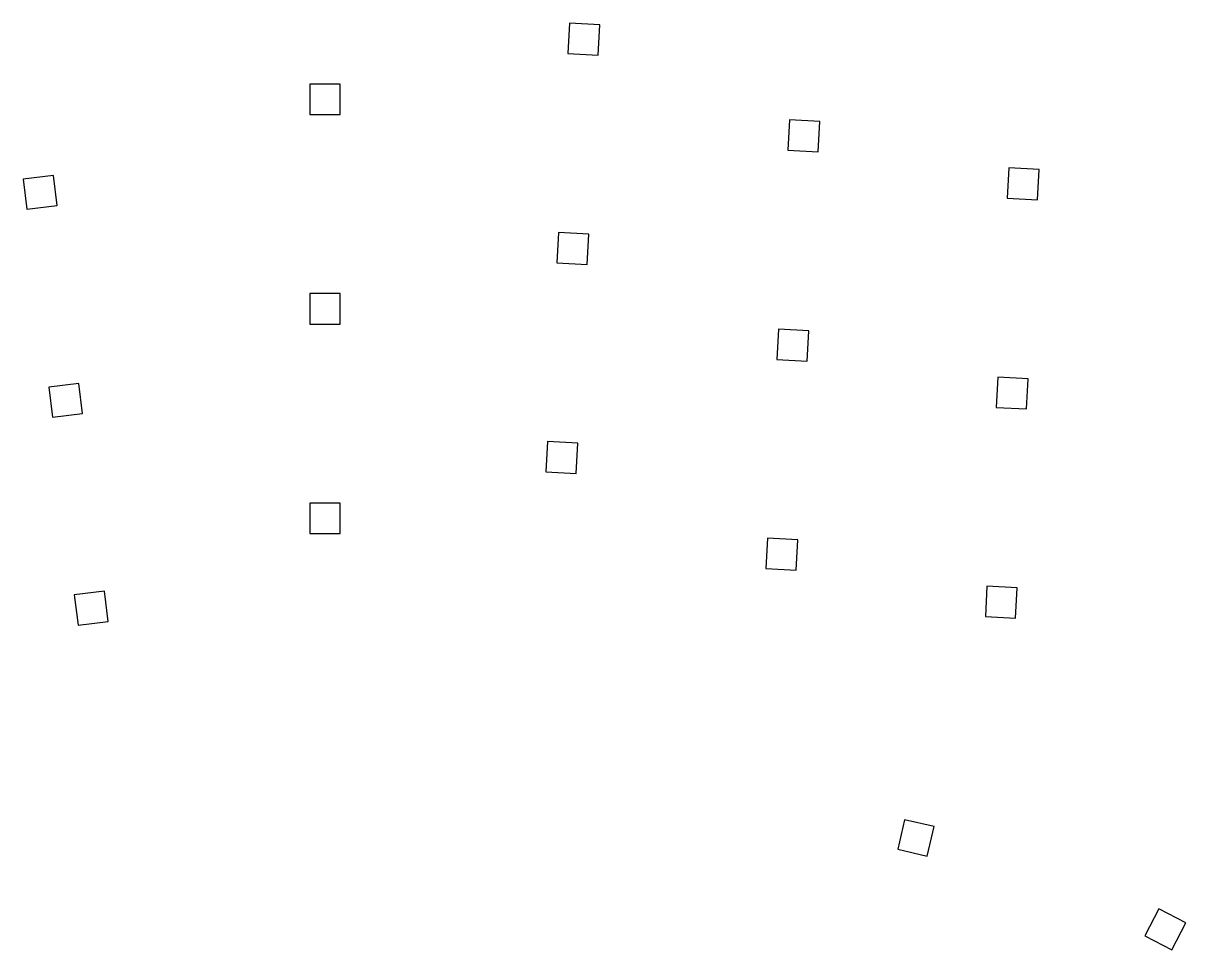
# Model space of a CAD drawing. Header units: millimetres. Extents: x 154.4 to 250.1, y -188.1 to -111.8.
import ezdxf

# ---------------------------------------------------------------- set-up
doc = ezdxf.new("R2010")
doc.units = ezdxf.units.MM

msp = doc.modelspace()

# ---------------------------------------------------------------- linework, layer by layer
for p, q in [((199.364, -111.833), (199.233, -114.33)), ((201.861, -111.964), (199.364, -111.833)), ((201.73, -114.461), (201.861, -111.964)), ((199.233, -114.33), (201.73, -114.461)), ((180.492, -116.85), (177.992, -116.85)), ((177.992, -116.85), (177.992, -119.35)), ((180.492, -119.35), (180.492, -116.85)), ((177.992, -119.35), (180.492, -119.35)), ((217.473, -119.792), (217.342, -122.289)), ((219.969, -119.923), (217.473, -119.792)), ((219.838, -122.419), (219.969, -119.923)), ((217.342, -122.289), (219.838, -122.419)), ((156.884, -124.364), (154.402, -124.669)), ((157.189, -126.846), (156.884, -124.364)), ((235.541, -123.743), (235.41, -126.24)), ((238.037, -123.874), (235.541, -123.743)), ((237.906, -126.371), (238.037, -123.874)), ((154.402, -124.669), (154.707, -127.15)), ((235.41, -126.24), (237.906, -126.371)), ((154.707, -127.15), (157.189, -126.846)), ((198.462, -129.06), (198.331, -131.556)), ((200.958, -129.191), (198.462, -129.06)), ((200.827, -131.687), (200.958, -129.191)), ((198.331, -131.556), (200.827, -131.687)), ((180.492, -134.1), (177.992, -134.1)), ((177.992, -134.1), (177.992, -136.6)), ((180.492, -136.6), (180.492, -134.1)), ((177.992, -136.6), (180.492, -136.6)), ((216.57, -137.018), (216.439, -139.515)), ((219.066, -137.149), (216.57, -137.018)), ((218.936, -139.646), (219.066, -137.149)), ((216.439, -139.515), (218.936, -139.646)), ((158.986, -141.486), (156.505, -141.79)), ((159.291, -143.967), (158.986, -141.486)), ((234.638, -140.969), (234.507, -143.466)), ((237.134, -141.1), (234.638, -140.969)), ((237.004, -143.597), (237.134, -141.1)), ((156.505, -141.79), (156.809, -144.272)), ((234.507, -143.466), (237.004, -143.597)), ((156.809, -144.272), (159.291, -143.967)), ((197.559, -146.286), (197.428, -148.783)), ((200.055, -146.417), (197.559, -146.286)), ((199.924, -148.914), (200.055, -146.417)), ((197.428, -148.783), (199.924, -148.914)), ((180.492, -151.35), (177.992, -151.35)), ((177.992, -151.35), (177.992, -153.85)), ((180.492, -153.85), (180.492, -151.35)), ((177.992, -153.85), (180.492, -153.85)), ((215.667, -154.245), (215.536, -156.741)), ((218.164, -154.376), (215.667, -154.245)), ((218.033, -156.872), (218.164, -154.376)), ((215.536, -156.741), (218.033, -156.872)), ((161.088, -158.607), (158.607, -158.912)), ((161.393, -161.088), (161.088, -158.607)), ((233.735, -158.196), (233.604, -160.692)), ((236.232, -158.327), (233.735, -158.196)), ((236.101, -160.823), (236.232, -158.327)), ((158.607, -158.912), (158.912, -161.393)), ((233.604, -160.692), (236.101, -160.823)), ((158.912, -161.393), (161.393, -161.088)), ((226.956, -177.419), (226.393, -179.855)), ((229.392, -177.982), (226.956, -177.419)), ((228.829, -180.418), (229.392, -177.982)), ((226.393, -179.855), (228.829, -180.418)), ((247.875, -184.762), (246.74, -186.99)), ((250.103, -185.897), (247.875, -184.762)), ((248.968, -188.125), (250.103, -185.897)), ((246.74, -186.99), (248.968, -188.125))]:
    msp.add_line(p, q)

doc.saveas('drawing.dxf')
